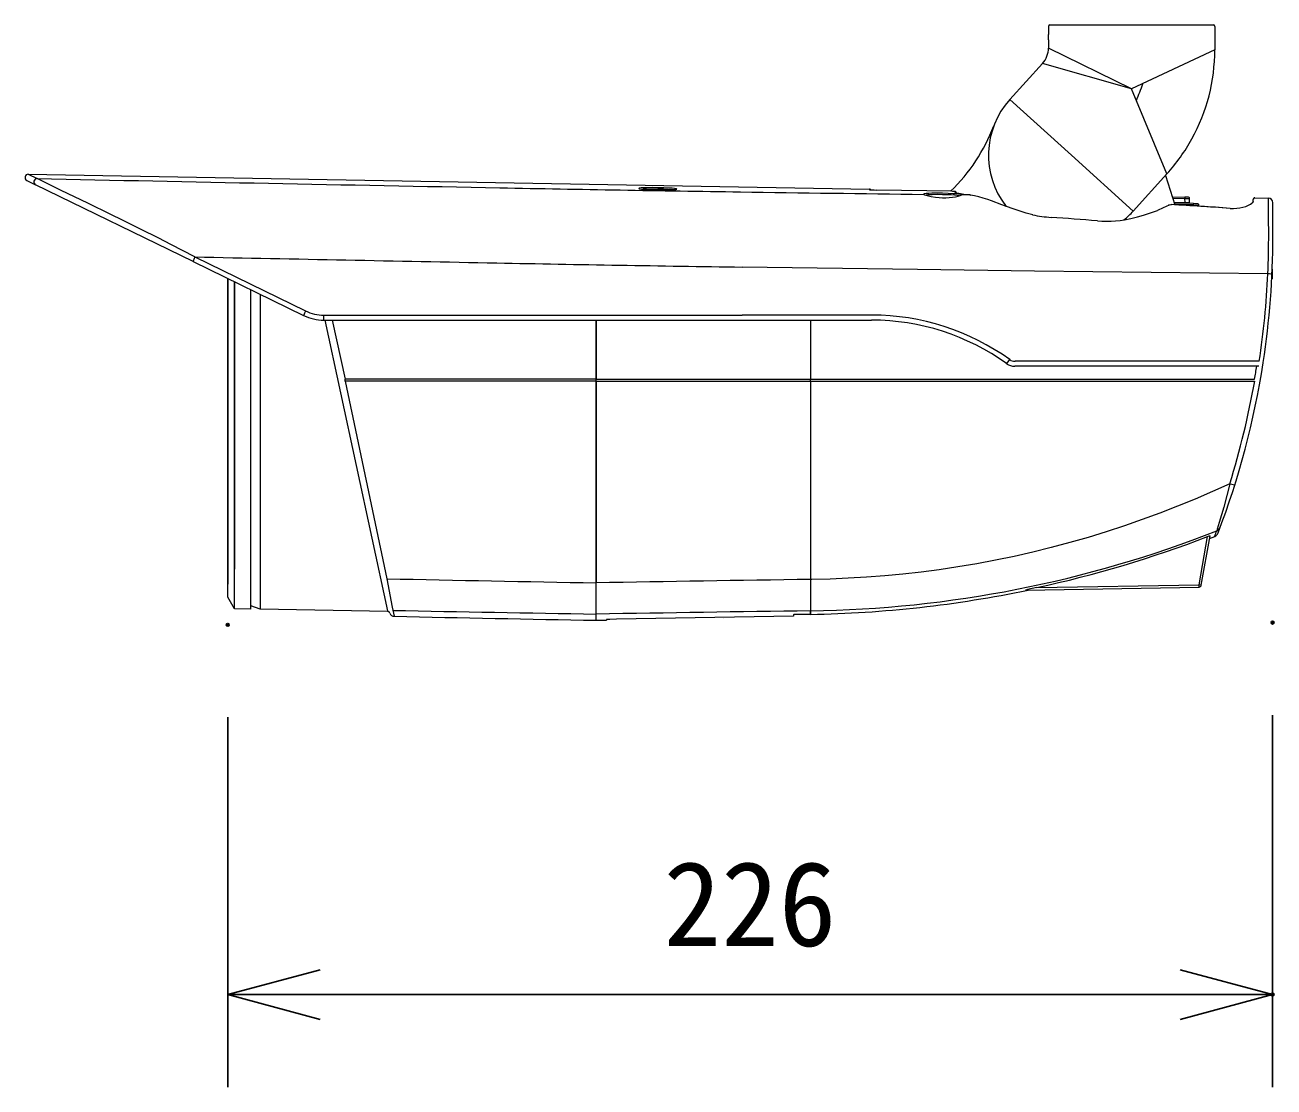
# Model space of a CAD drawing. Units: millimetres, scale not verified. Extents: x -63 to 62, y -57 to 57.
# Drawn here: x 2.57 to 29.59, y 6.37 to 29.35 of the extents above; entities that cross this region are included whole.
import ezdxf
from ezdxf.enums import TextEntityAlignment as Align

# ---------------------------------------------------------------- set-up
doc = ezdxf.new("R2010")
doc.units = ezdxf.units.MM
doc.header["$LTSCALE"] = 0.125
doc.header["$PDMODE"] = 32
doc.header["$PDSIZE"] = 0.0625
for name, color, linetype in [('0-0_0', 7, 'Continuous'), ('0-4_DEFPOINTS', 7, 'Continuous'), ('0-6_SUNPO', 7, 'Continuous')]:
    doc.layers.add(name, color=color, linetype=linetype)
doc.layers.add('0-5_GAIKEI', color=7, linetype='Continuous', lineweight=18)
doc.styles.add('ＭＳ ゴシック', font='')
doc.styles.get('ＭＳ ゴシック').set_extended_font_data('MS Gothic')

# ---------------------------------------------------------------- blocks, each defined once
blk = doc.blocks.new('_OPEN30')
at = {"layer": '0-0_0'}
blk.add_line((0, 0), (-1, 0), dxfattribs=at)
blk.add_lwpolyline([(-1, 0.26795), (0, 0), (-1, -0.26795)], dxfattribs=at)
blk = doc.blocks.new('D4')
at = {"layer": '0-4_DEFPOINTS'}
for p in [(10.0127, 6.3995), (32.6127, 6.4481), (32.6127, -1.6005)]:
    blk.add_point(p, dxfattribs=at)
at = {"layer": '0-6_SUNPO'}
for p, q in [((10.0127, 4.3995), (10.0127, -3.6005)), ((32.6127, 4.4481), (32.6127, -3.6005)), ((12.0127, -1.6005), (30.6127, -1.6005))]:
    blk.add_line(p, q, dxfattribs=at)
at = {"layer": '0-6_SUNPO', "xscale": 2, "yscale": 2, "rotation": 180}
blk.add_blockref('_OPEN30', (10.0127, -1.6005), dxfattribs=at)
at = {"layer": '0-6_SUNPO', "xscale": 2, "yscale": 2}
blk.add_blockref('_OPEN30', (32.6127, -1.6005), dxfattribs=at)
at = {"layer": '0-6_SUNPO', "style": 'ＭＳ ゴシック'}
blk.add_text('226', height=1.833, dxfattribs=at).set_placement((19.4377, -1.1005), align=Align.BOTTOM_LEFT)

msp = doc.modelspace()

# ---------------------------------------------------------------- linework, layer by layer
at = {"layer": '0-5_GAIKEI'}
for p, q in [((24.7118, 29.3153), (24.7118, 29.1358)), ((24.7418, 29.3453), (28.2794, 29.3453)), ((28.3094, 29.3153), (28.3094, 28.8083)), ((24.7118, 29.0255), (24.7118, 29.1358)), ((24.7118, 29.0255), (24.7118, 28.8468)), ((24.5823, 28.5112), (23.8789, 27.7355)), ((2.6131, 25.9812), (2.8041, 25.888)), ((2.645, 26.114), (20.8388, 25.7959)), ((27.2414, 26.0881), (27.4446, 25.4549)), ((6.2102, 24.2268), (2.8041, 25.888)), ((22.6176, 25.7459), (20.9887, 25.7743)), ((29.1398, 25.5224), (29.1405, 25.5662)), ((29.1407, 25.5744), (29.1405, 25.5662)), ((29.1712, 25.6039), (29.4663, 25.5987)), ((29.5645, 25.4925), (29.5645, 25.4987)), ((6.2102, 24.2268), (8.601, 23.0607)), ((6.9586, 16.9637), (6.9586, 23.8618)), ((7.1085, 16.7111), (7.1085, 23.7887)), ((7.4582, 16.705), (7.4582, 23.6181)), ((7.6601, 23.5196), (7.6601, 16.7015)), ((9.0391, 22.9596), (20.885, 22.9596)), ((9.0621, 22.9596), (10.4165, 16.6663)), ((29.2577, 21.9602), (23.9813, 21.9602)), ((28.1953, 18.237), (28.3061, 18.2802)), ((7.6601, 16.7015), (7.4582, 16.775)), ((10.4202, 16.6533), (7.6601, 16.7015)), ((19.1944, 16.5529), (15.3704, 16.4862)), ((19.1972, 16.5851), (19.1944, 16.5529)), ((19.2504, 16.5875), (19.2278, 16.5871)), ((19.5652, 16.5927), (19.2504, 16.5875)), ((14.9293, 16.464), (15.1498, 16.4679)), ((15.1506, 16.4771), (15.1498, 16.4679))]:
    msp.add_line(p, q, dxfattribs=at)
at = {"layer": '0-5_GAIKEI', "color": 1}
for p, q in [((26.5106, 27.9599), (24.7118, 28.8468)), ((28.3094, 28.8083), (26.5106, 27.9599)), ((26.5106, 27.9599), (24.5823, 28.5112)), ((27.2733, 26.1232), (26.5106, 27.9599)), ((23.8789, 27.7355), (25.2114, 26.5272)), ((25.2114, 26.5272), (26.544, 25.3189)), ((2.645, 26.114), (2.836, 26.0207)), ((27.2733, 26.1232), (26.544, 25.3189)), ((20.8388, 25.7959), (20.8388, 25.7812)), ((22.6176, 25.7459), (20.9887, 25.7743)), ((22.6875, 25.7328), (22.6875, 25.7424)), ((23.013, 25.6675), (22.8298, 25.6697)), ((23.0161, 25.6673), (23.013, 25.6675)), ((23.013, 25.6675), (23.0237, 25.666)), ((23.0272, 25.6659), (23.0161, 25.6673)), ((27.3893, 25.6273), (27.6642, 25.6225)), ((27.4271, 25.5095), (27.6652, 25.5053)), ((27.8462, 25.4795), (27.4344, 25.4867)), ((27.8457, 25.4501), (27.4439, 25.4571)), ((27.6642, 25.6225), (27.6636, 25.5931)), ((27.6652, 25.5053), (27.6636, 25.5931)), ((27.6652, 25.5053), (27.6648, 25.4827)), ((27.7652, 25.4963), (27.7636, 25.5882)), ((27.8462, 25.4795), (27.8457, 25.4501)), ((27.8457, 25.4307), (27.8457, 25.4501)), ((27.9656, 25.4231), (27.9656, 25.4436)), ((29.4663, 25.5922), (29.4663, 25.5987)), ((6.2508, 24.326), (8.642, 23.1588)), ((29.5585, 24.0588), (29.5506, 24.0646)), ((29.5585, 24.0588), (29.5506, 24.0646)), ((29.5585, 23.9589), (29.5585, 24.0588)), ((6.9586, 23.8618), (6.9586, 17.2429)), ((7.1085, 23.7887), (7.1085, 17.5697)), ((29.5585, 23.859), (29.5406, 23.846)), ((29.5585, 23.859), (29.5585, 23.9589)), ((12.7765, 23.0677), (18.0884, 23.0677)), ((20.8907, 23.0677), (18.0884, 23.0677)), ((9.22, 22.9596), (9.4988, 21.6817)), ((14.9293, 22.9596), (14.9293, 21.6817)), ((14.9293, 21.6817), (14.9293, 22.9596)), ((19.5652, 22.9596), (19.5652, 21.6817)), ((29.269, 22.0674), (23.989, 22.0674)), ((9.4986, 21.6366), (9.4988, 21.6817)), ((14.9293, 21.6817), (9.4988, 21.6817)), ((14.9293, 21.6817), (19.5652, 21.6817)), ((14.9293, 21.6366), (14.9293, 21.6817)), ((14.9293, 21.6366), (14.9293, 21.6817)), ((14.9293, 21.6366), (14.9293, 17.2749)), ((14.9293, 17.275), (14.9293, 21.6366)), ((19.5652, 21.6366), (19.5652, 21.6817)), ((19.5652, 21.6366), (19.5652, 21.6817)), ((19.5652, 21.6366), (29.1686, 21.6366)), ((28.0167, 17.224), (28.2055, 18.2946)), ((10.2371, 17.6968), (10.237, 17.6969)), ((19.5922, 17.3483), (19.5652, 17.3479)), ((19.5652, 17.3479), (19.5652, 16.6684)), ((14.9293, 16.5987), (14.9293, 17.275)), ((14.9293, 16.5987), (14.9293, 17.275)), ((24.2168, 17.1172), (27.9684, 17.1827)), ((10.5321, 16.6796), (10.5595, 16.5504)), ((14.9293, 16.464), (14.9293, 16.5987)), ((14.9293, 16.464), (14.9293, 16.5987)), ((17.6852, 16.5122), (17.6849, 16.5122)), ((19.5652, 16.6684), (19.5652, 16.5925)), ((19.5652, 16.5927), (19.5652, 16.6684)), ((19.5652, 16.5925), (19.5652, 16.5924))]:
    msp.add_line(p, q, dxfattribs=at)
for points in [[(6.2508, 24.326), (5.7289, 24.5949), (5.4658, 24.7296), (5.0749, 24.9273), (4.6864, 25.1205), (4.4316, 25.2454), (3.9319, 25.4872), (3.353, 25.7662), (2.9654, 25.9559), (2.836, 26.0207)], [(15.8685, 25.8016), (15.9105, 25.7936), (15.9891, 25.7856), (16.1278, 25.7774), (16.265, 25.7733)], [(16.2644, 25.7945), (16.1422, 25.7957), (16.029, 25.7944), (15.9386, 25.7901)], [(16.5861, 25.7783), (16.496, 25.7857), (16.3845, 25.7911), (16.2644, 25.7945)], [(16.6609, 25.7877), (16.6191, 25.7813), (16.5405, 25.776), (16.402, 25.7726), (16.265, 25.7733)], [(20.8456, 25.7801), (20.9263, 25.7758), (20.9887, 25.7743)], [(22.4198, 25.7027), (22.3011, 25.7038), (22.1888, 25.7026), (22.1209, 25.7003), (22.0652, 25.6967), (22.024, 25.6911), (22.0131, 25.6878), (22.0106, 25.6862), (22.0099, 25.6853), (22.0096, 25.6841), (22.0097, 25.6835), (22.0106, 25.6822), (22.0139, 25.6801)], [(22.0139, 25.6801), (22.0308, 25.6733), (22.0906, 25.6552), (22.1747, 25.6354), (22.2676, 25.6194), (22.3435, 25.6108), (22.4202, 25.6062)], [(22.4193, 25.6733), (22.3025, 25.6743), (22.1937, 25.6729), (22.1046, 25.6685), (22.0637, 25.6639)], [(22.7811, 25.6491), (22.739, 25.656), (22.6784, 25.6619), (22.6054, 25.6667), (22.4193, 25.6733)], [(22.8298, 25.6697), (22.8298, 25.6703), (22.8291, 25.6715), (22.8277, 25.6727), (22.8226, 25.6751), (22.8096, 25.6786), (22.7667, 25.6852), (22.7137, 25.6902), (22.6505, 25.6945), (22.5385, 25.6996), (22.4198, 25.7027)], [(22.4202, 25.6062), (22.494, 25.6058), (22.5664, 25.6094), (22.6363, 25.6167), (22.6995, 25.6271), (22.7562, 25.6399), (22.8019, 25.654), (22.8204, 25.6619), (22.8263, 25.6654), (22.8294, 25.6684), (22.8298, 25.6697)], [(27.3988, 25.5977), (27.6636, 25.5931), (27.7287, 25.5916), (27.7537, 25.5901), (27.7618, 25.589), (27.7631, 25.5886), (27.7635, 25.5884), (27.7636, 25.5882)], [(27.7636, 25.5882), (27.7595, 25.6029), (27.7543, 25.6094), (27.7418, 25.6168), (27.7275, 25.6195), (27.6916, 25.6218), (27.6642, 25.6225)], [(27.6652, 25.5053), (27.7383, 25.5013), (27.7608, 25.4983), (27.7638, 25.4974), (27.7647, 25.4969), (27.7651, 25.4966), (27.7652, 25.4965), (27.7652, 25.4963)], [(27.8457, 25.4501), (27.9239, 25.4479), (27.9537, 25.4459), (27.9634, 25.4446), (27.965, 25.4441), (27.9654, 25.4439), (27.9656, 25.4436)], [(27.9656, 25.4436), (27.9646, 25.4514), (27.9616, 25.4586), (27.9564, 25.4654), (27.9442, 25.4727), (27.9275, 25.4758), (27.8859, 25.4784), (27.8462, 25.4795)], [(29.4715, 25.3368), (29.4685, 25.5387), (29.4669, 25.5859), (29.4663, 25.5922)], [(29.4571, 23.9615), (24.4088, 24.0214), (21.8809, 24.0536), (18.0856, 24.1065)], [(9.0391, 22.9596), (9.039, 22.9596), (9.0389, 22.9598), (9.0388, 22.9602), (9.0382, 22.9646), (9.0371, 22.9893), (9.0363, 23.0677), (12.7765, 23.0677)], [(19.5652, 22.9596), (19.5652, 21.6817), (29.1675, 21.6817)], [(23.806, 22.0168), (23.8062, 22.0169), (23.8064, 22.0171), (23.8086, 22.0194), (23.8169, 22.0299), (23.8721, 22.1051)], [(14.9293, 21.6366), (9.4986, 21.6366), (10.4027, 17.3625)], [(14.9293, 21.6366), (19.5652, 21.6366), (19.5652, 17.3479)], [(19.5652, 21.6366), (19.5652, 17.3479), (19.5652, 16.6684)], [(28.6319, 19.4186), (28.2591, 19.2496), (27.8833, 19.0873), (27.5046, 18.9318), (27.1233, 18.7833), (26.7394, 18.6417), (26.353, 18.5072), (25.9612, 18.3788), (25.5671, 18.2577), (25.1708, 18.1439), (24.7724, 18.0375), (24.3721, 17.9386), (23.97, 17.8473), (23.5662, 17.7635), (23.1609, 17.6873), (22.7542, 17.6188), (22.3464, 17.558), (21.9546, 17.507), (21.562, 17.463), (21.1688, 17.4261), (20.7751, 17.3963), (20.3809, 17.3734), (19.9866, 17.3574), (19.5922, 17.3483)], [(28.6319, 19.4186), (28.5679, 19.1624), (28.5016, 18.9126), (28.4068, 18.5793), (28.3622, 18.4329), (28.3509, 18.3986)], [(24.46, 17.1714), (27.9684, 17.2327), (28.1525, 18.2767)], [(10.4027, 17.3625), (10.5187, 16.748), (10.5321, 16.6796)]]:
    msp.add_lwpolyline(points, dxfattribs=at)
msp.add_lwpolyline([(16.265, 25.8239), (16.1388, 25.8251), (16.0203, 25.824), (15.9558, 25.8219), (15.9035, 25.8187), (15.8672, 25.8142), (15.857, 25.8115), (15.8535, 25.8096), (15.8527, 25.8086), (15.8525, 25.8078), (15.8528, 25.807), (15.8542, 25.8056), (15.8606, 25.8027), (15.8717, 25.7997), (15.9063, 25.7939), (15.9791, 25.7863), (16.0699, 25.7801), (16.1704, 25.7757), (16.265, 25.7732), (16.4308, 25.7728), (16.5074, 25.7746), (16.5753, 25.7777), (16.6205, 25.7811), (16.6543, 25.7854), (16.6735, 25.7902), (16.6705, 25.7921), (16.6711, 25.7931), (16.671, 25.7941), (16.6706, 25.7948), (16.6749, 25.7961), (16.665, 25.7997), (16.6233, 25.8064), (16.572, 25.8113), (16.5093, 25.8154), (16.3911, 25.8207)], close=True, dxfattribs=at)
at = {"layer": '0-5_GAIKEI'}
for points in [[(20.8388, 25.7812), (20.8388, 25.7811), (20.839, 25.781), (20.8394, 25.7809), (20.8406, 25.7806), (20.8543, 25.7791), (20.9388, 25.7754), (20.9887, 25.7743)], [(22.7164, 25.7186), (22.7138, 25.7259), (22.7093, 25.7325), (22.6976, 25.7406), (22.6826, 25.7434), (22.645, 25.7452), (22.6176, 25.7459)], [(22.6875, 25.7328), (22.6877, 25.7316), (22.6893, 25.7293), (22.6925, 25.7268), (22.7036, 25.7215), (22.7327, 25.7127), (22.7758, 25.7031), (22.8776, 25.6858), (23.013, 25.6675)], [(24.3711, 25.2361), (24.2302, 25.2736), (24.078, 25.3205), (23.9274, 25.3718), (23.7055, 25.4528), (23.4785, 25.5369), (23.3975, 25.5657), (23.3002, 25.5983), (23.2057, 25.6268), (23.1145, 25.6499), (23.071, 25.6588), (23.0272, 25.6659)], [(27.3216, 25.4483), (27.1892, 25.3855), (27.0692, 25.3308)], [(27.3074, 25.4484), (27.3313, 25.4561), (27.3613, 25.4592), (27.3743, 25.4589)], [(28.6387, 25.3773), (28.7141, 25.3749), (28.7832, 25.3783), (28.8524, 25.3873), (28.9181, 25.4016), (28.9793, 25.4204), (29.0346, 25.4431), (29.0819, 25.4686), (29.112, 25.4898), (29.1181, 25.495)], [(29.1398, 25.5224), (29.1292, 25.5058), (29.1181, 25.495)], [(29.1398, 25.5224), (29.1397, 25.5219), (29.129, 25.5056), (29.1236, 25.5)], [(29.5645, 24.7729), (29.5645, 25.1723), (29.5645, 25.4925)], [(25.7685, 25.1059), (25.8674, 25.0997), (25.9661, 25.0978), (26.0642, 25.1), (26.1618, 25.1063), (26.2585, 25.1166), (26.3542, 25.1306), (26.4957, 25.1579), (26.6342, 25.1916), (26.769, 25.2304), (26.9422, 25.2868), (27.0692, 25.3308)], [(28.1525, 18.2767), (28.1902, 18.2905), (28.2029, 18.2944), (28.2047, 18.2948), (28.2052, 18.2948), (28.2054, 18.2947), (28.2055, 18.2946)], [(24.46, 17.1714), (24.2555, 17.1268), (24.2238, 17.1194), (24.2176, 17.1178), (24.2167, 17.1175), (24.2165, 17.1174), (24.2164, 17.1173), (24.2168, 17.1172)], [(7.4582, 16.705), (7.1085, 16.7111), (6.9586, 16.9637)], [(15.3704, 16.4862), (15.2257, 16.4823), (15.1734, 16.4797), (15.1533, 16.4779), (15.1509, 16.4774), (15.1507, 16.4772), (15.1506, 16.4771)], [(19.2278, 16.5871), (19.2055, 16.5862), (19.1986, 16.5856), (19.1974, 16.5853), (19.1972, 16.5851)]]:
    msp.add_lwpolyline(points, dxfattribs=at)
for centre, radius, start, end in [((24.7418, 29.3153), 0.03, 90, 179.99999), ((28.2794, 29.3153), 0.03, 0, 90), ((24.2121, 28.8468), 0.4997, 317.80016, 359.99985), ((24.312, 28.8083), 3.9973, 331.18194, 0), ((25.2114, 26.5272), 1.7988, 137.80002, 217.98746), ((19.8428, 28.5759), 3.9475, 314.20675, 339.01764), ((24.312, 28.8083), 3.9973, 317.80001, 331.18193), ((2.6438, 26.0441), 0.0699, 89, 244), ((27.3143, 25.432), 0.0178, 65.87125, 113.11064), ((22.588, -58.6126), 84.2076, 85.87952, 86.74161), ((22.9298, -53.5529), 79.1364, 85.8631, 86.35158), ((29.1706, 25.5739), 0.03, 88.96142, 178.96137), ((29.1707, 25.5739), 0.03, 89, 179), ((29.1707, 25.5738), 0.03, 88.93558, 179), ((29.4645, 25.4988), 0.1, 359.97376, 88.97343), ((29.4646, 25.4987), 0.1, 359.98485, 88.98534), ((25.0009, 28.3486), 3.1756, 258.46931, 265.80844), ((19.2998, -53.7319), 79.1027, 85.30934, 86.03548), ((11.5766, 24.7729), 17.988, 351.27731, 359.99997), ((9.0391, 23.9589), 0.9993, 244, 270), ((20.885, 17.9629), 4.9967, 54.22517, 90), ((23.9813, 22.26), 0.2998, 234.22517, 270), ((11.5706, 24.7729), 17.993, 339.10219, 351.23555), ((19.1532, 41.6203), 25.0181, 282.24644, 291.08237), ((28.2585, 18.4012), 0.1299, 291.46037, 339.10219), ((19.1506, 41.6198), 25.0308, 270.9492, 281.80259), ((10.4193, 16.6034), 0.05, 18.25594, 88.98816), ((10.5617, 16.6504), 0.1, 198.26583, 268.70674), ((32.2802, 1004.9039), 988.5921, 268.74103, 268.99434)]:
    msp.add_arc(centre, radius, start, end, dxfattribs=at)
at = {"layer": '0-5_GAIKEI', "color": 1}
for centre, radius, start, end in [((-2.7124, 39.2361), 31.51, 338.54485, 339.25515), ((206.6802, 10067.8982), 10043.9462, 268.83709, 268.89421), ((33.9756, 1116.4185), 1090.8006, 268.89013, 269.16335), ((50.8089, 2282.8002), 2257.3039, 269.16842, 269.26909), ((20.8383, 25.7659), 0.03, 24.62565, 88.9962), ((20.8383, 25.7513), 0.03, 72.99634, 89.00085), ((27.7946, 25.4968), 0.0294, 180.9277, 212.79384), ((25.2115, 26.5272), 1.7988, 308.97021, 317.8), ((-59.277, 24.5508), 88.752, 0.18045, 0.50744), ((11.0131, 24.7659), 18.4615, 357.50257, 0.19972), ((201.0735, 9685.6166), 9663.254, 268.84477, 268.88348), ((35.3095, 1195.0013), 1171.0214, 268.89752, 269.15724), ((11.5644, 24.7827), 17.9116, 351.28036, 357.37202), ((9.0364, 23.9666), 0.899, 243.98026, 269.9989), ((20.8906, 17.9689), 5.0988, 54.21454, 89.99898), ((23.9891, 22.2673), 0.1999, 234.21484, 269.99903), ((12.9722, 24.7065), 16.4754, 349.4208, 350.40469), ((11.3919, 24.7862), 18.0562, 342.70622, 349.95328), ((11.5785, 24.6858), 17.9121, 339.04636, 339.45135), ((28.3039, 18.5189), 0.1291, 291.37173, 339.47768), ((33.2522, 1082.8641), 1065.7466, 268.7715, 269.0149), ((45.6085, -1785.9947), 1803.5306, 90.82739, 90.97469), ((27.9675, 17.2327), 0.05, 271, 350), ((10.5887, 16.7076), 0.1771, 192.0592, 197.86095), ((33.2646, 1133.0375), 1116.5894, 268.83344, 269.05911), ((44.7124, -1808.7227), 1825.5644, 90.78927, 90.9348)]:
    msp.add_arc(centre, radius, start, end, dxfattribs=at)
for centre, major_axis, ratio, start_param, end_param in [((2.8348, 25.9509), (0.0307, 0.0629), 0.987596, 0.4411323, 3.1415927), ((6.254, 24.3166), (0.0438, 0.0898), 0.070167, 1.499826, 3.1415927), ((29.4458, 23.9524), (0.0998, -0.0046), 0.096476, 0.0000027, 1.4610052), ((8.6448, 23.1505), (0.0438, 0.0898), 0.061443, 1.5086122, 3.1415929), ((28.6179, 19.4365), (0.124, -0.0388), 0.099767, 4.8569674, 6.2831855), ((19.6238, 41.5803), (-16.2961, -19.073), 0.983634, 0.7128504, 1.0740487), ((27.9675, 17.2327), (0.0492, -0.0087), 0.003031, 6.2831853, 7.8367935), ((27.9675, 17.2327), (-0.0009, 0.05), 0.01745, 3.1415927, 4.7120844)]:
    msp.add_ellipse(centre, major_axis=major_axis, ratio=ratio, start_param=start_param, end_param=end_param, dxfattribs=at)

# ---------------------------------------------------------------- block references
at = {"layer": '0-6_SUNPO'}
msp.add_blockref('D4', (-3.0542, 9.9656), dxfattribs=at)

doc.saveas('drawing.dxf')
